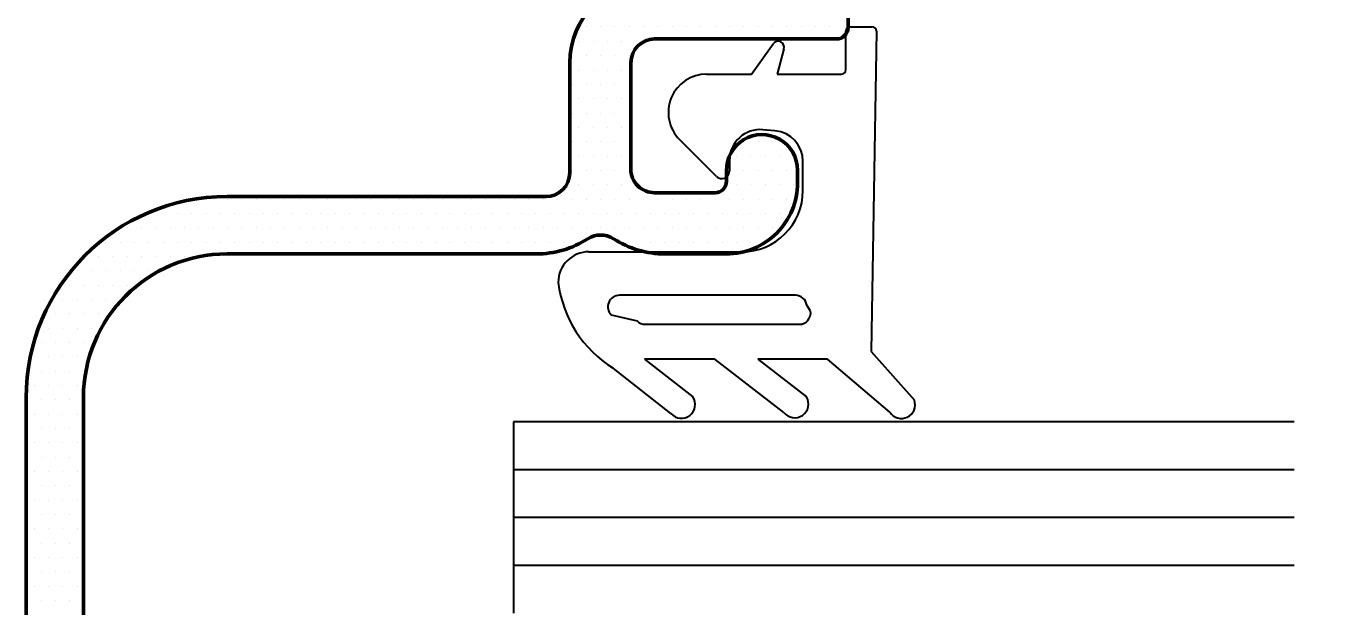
# Model space of a CAD drawing. Header units: inches. Extents: x 3.8 to 36.3, y 0.9 to 43.6.
# Drawn here: x 27.554 to 29.261, y 8.985 to 9.744 of the extents above; entities that cross this region are included whole.
import ezdxf

# ---------------------------------------------------------------- set-up
doc = ezdxf.new("R2010")
doc.units = ezdxf.units.IN
doc.header["$MEASUREMENT"] = 0
for name, color, linetype in [('R-ANNO-DIMS', 3, 'Continuous'), ('R-SWTS-DET1', 1, 'Continuous'), ('R-SWTS-PAT1', 5, 'Continuous')]:
    doc.layers.add(name, color=color, linetype=linetype)
doc.styles.add('SWTSTEXT', font='romans.shx')
doc.dimstyles.new('SWTSARCH', dxfattribs={"dimtxt": 0.25, "dimasz": 0.25, "dimexe": 0.179688, "dimexo": 0.0625, "dimgap": 0.125, "dimtad": 1, "dimtih": 1, "dimtoh": 1, "dimdec": 4, "dimzin": 4, "dimdsep": 46, "dimlunit": 4, "dimtxsty": 'SWTSTEXT', "dimcen": 0.1875, "dimdle": 0.179688, "dimclrd": 256, "dimclre": 256, "dimclrt": 256, "dimadec": 0, "dimazin": 1, "dimtfac": 1, "dimtdec": 4, "dimtofl": 0, "dimtmove": 0, "dimatfit": 3, "dimfxl": 0, "dimfrac": 2, "dimtolj": 1, "dimtzin": 4, "dimlwd": -1, "dimlwe": -1, "dimarcsym": 0})

# ---------------------------------------------------------------- blocks, each defined once
blk = doc.blocks.new('*D17')
at = {"layer": 'Defpoints', "color": 0}
for p in [(28.615, 11.9771), (30.3706, 11.9771), (28.615, 7.4771)]:
    blk.add_point(p, dxfattribs=at)
at = {"layer": 'R-ANNO-DIMS'}
for p, q in [((28.6775, 11.9771), (30.5503, 11.9771)), ((30.3706, 11.7271), (30.3706, 10.0425)), ((30.3706, 7.7271), (30.3706, 9.4116)), ((28.6775, 7.4771), (30.5503, 7.4771))]:
    blk.add_line(p, q, dxfattribs=at)
for points in [[(30.3289, 11.7271), (30.4122, 11.7271), (30.3706, 11.9771)], [(30.3289, 7.7271), (30.4122, 7.7271), (30.3706, 7.4771)]]:
    blk.add_solid(points, dxfattribs=at)
at = {"layer": 'R-ANNO-DIMS', "insert": (30.3706, 9.7271), "char_height": 0.25, "attachment_point": 5, "style": 'SWTSTEXT'}
blk.add_mtext('\\A1;4 1/2"', dxfattribs=at)

msp = doc.modelspace()

# ---------------------------------------------------------------- linework, layer by layer
at = {"layer": 'R-SWTS-DET1', "lineweight": 50}
for p, q in [((28.62901, 11.85066), (28.62901, 9.7423)), ((28.61401, 9.7273), (28.37601, 9.7273)), ((28.26501, 9.5523), (28.26501, 9.6963)), ((28.34501, 9.6963), (28.34501, 9.5573)), ((28.47011, 9.5413), (28.47011, 9.5546)), ((28.56301, 9.5558), (28.56301, 9.5393)), ((28.37601, 9.5263), (28.45511, 9.5263)), ((27.81701, 9.5213), (28.23401, 9.5213)), ((28.22121, 9.4463), (27.81701, 9.4463)), ((28.47001, 9.4463), (28.38971, 9.4463)), ((27.55401, 8.95055), (27.55401, 9.2583)), ((27.62901, 9.2583), (27.62901, 8.6613))]:
    msp.add_line(p, q, dxfattribs=at)
at = {"layer": 'R-SWTS-DET1'}
for p, q in [((28.62632, 9.6873), (28.62632, 9.7373)), ((28.63232, 9.7433), (28.66032, 9.7433)), ((28.66632, 9.7373), (28.6594, 9.31884)), ((28.50288, 9.6813), (28.53102, 9.72094)), ((28.54527, 9.71424), (28.53644, 9.6813)), ((28.44403, 9.6813), (28.50288, 9.6813)), ((28.53644, 9.6813), (28.62032, 9.6813)), ((28.53349, 9.6072), (28.51749, 9.6086)), ((28.45693, 9.54769), (28.40867, 9.59595)), ((28.47401, 9.56875), (28.47401, 9.55476)), ((28.57001, 9.52901), (28.57001, 9.56735)), ((28.29001, 9.44901), (28.49001, 9.44901)), ((28.6594, 9.31884), (28.6594, 9.31884)), ((28.6594, 9.31884), (28.71574, 9.25492)), ((28.45463, 9.30878), (28.36281, 9.30878)), ((28.36281, 9.30878), (28.42586, 9.25955)), ((28.54516, 9.2391), (28.45463, 9.30878)), ((28.60197, 9.30878), (28.51086, 9.30878)), ((28.51086, 9.30878), (28.57471, 9.25931)), ((28.68367, 9.23951), (28.60197, 9.30878)), ((28.39738, 9.23783), (28.32178, 9.29709)), ((28.19137, 9.22661), (28.19137, 8.97661)), ((29.21234, 9.22661), (28.19137, 9.22661)), ((29.21234, 9.16411), (28.19137, 9.16411)), ((29.21234, 9.10161), (28.19137, 9.10161)), ((29.21234, 9.03911), (28.19137, 9.03911))]:
    msp.add_line(p, q, dxfattribs=at)
at = {"layer": 'R-SWTS-DET1', "lineweight": 25}
for p, q in [((28.56024, 9.39215), (28.33001, 9.39215)), ((28.58004, 9.3714), (28.57509, 9.37932)), ((28.3194, 9.36655), (28.35332, 9.35862)), ((28.36392, 9.35423), (28.5652, 9.35423))]:
    msp.add_line(p, q, dxfattribs=at)
at = {"layer": 'R-SWTS-DET1', "lineweight": 50}
for centre, radius, start, end in [((28.37119, 9.69612), 0.10618, 90.09843, 179.90157), ((28.61401, 9.7423), 0.015, 270, 0), ((28.37608, 9.69623), 0.03107, 90.12822, 179.87178), ((28.51655, 9.55584), 0.04646, 359.94474, 181.53537), ((28.37591, 9.5572), 0.0309, 179.81241, 270.18759), ((28.23401, 9.5523), 0.031, 270.00008, 0), ((28.45511, 9.5413), 0.015, 270, 0), ((28.47014, 9.53916), 0.09287, 269.91784, 0.08216), ((27.81701, 9.2583), 0.263, 90.00002, 179.99998), ((28.22161, 9.5699), 0.1236, 269.81524, 302.88111), ((28.30546, 9.43992), 0.03108, 57.38741, 122.61259), ((28.38931, 9.5699), 0.1236, 237.11889, 270.18476), ((27.81701, 9.2583), 0.188, 90, 180)]:
    msp.add_arc(centre, radius, start, end, dxfattribs=at)
at = {"layer": 'R-SWTS-DET1'}
for centre, radius, start, end in [((28.63232, 9.7373), 0.006, 90, 180), ((28.66032, 9.7373), 0.006, 0, 90), ((28.53754, 9.71631), 0.008, 345, 144.62612), ((28.44403, 9.6313), 0.05, 90, 225), ((28.62032, 9.6873), 0.006, 270, 0), ((28.51401, 9.56875), 0.04, 85, 180), ((28.53001, 9.56735), 0.04, 360, 85), ((28.46401, 9.55476), 0.01, 225, 360), ((28.49001, 9.52901), 0.08, 270, 360), ((28.29001, 9.40901), 0.04, 90, 180), ((28.40324, 9.4283), 0.15445, 187.17693, 238.16455), ((28.41116, 9.24929), 0.01792, 219.73715, 34.91198), ((28.5594, 9.24999), 0.01792, 217.39772, 31.34331), ((28.69878, 9.24915), 0.01792, 212.543, 18.79118)]:
    msp.add_arc(centre, radius, start, end, dxfattribs=at)
at = {"layer": 'R-SWTS-DET1', "lineweight": 25}
for centre, start, end in [((28.33001, 9.37715), 90, 225), ((28.56024, 9.37715), 8.31643, 90), ((28.5652, 9.36923), 270, 8.31643), ((28.36392, 9.36923), 225, 270)]:
    msp.add_arc(centre, 0.015, start, end, dxfattribs=at)
at = {"layer": 'R-SWTS-PAT1'}
for p, q in [((28.28634, 9.74299), (28.28634, 9.74299)), ((28.30509, 9.74299), (28.30509, 9.74299)), ((28.32384, 9.74299), (28.32384, 9.74299)), ((28.34259, 9.74299), (28.34259, 9.74299)), ((28.36134, 9.74299), (28.36134, 9.74299)), ((28.38009, 9.74299), (28.38009, 9.74299)), ((28.39884, 9.74299), (28.39884, 9.74299)), ((28.41759, 9.74299), (28.41759, 9.74299)), ((28.43634, 9.74299), (28.43634, 9.74299)), ((28.45509, 9.74299), (28.45509, 9.74299)), ((28.47384, 9.74299), (28.47384, 9.74299)), ((28.49259, 9.74299), (28.49259, 9.74299)), ((28.51134, 9.74299), (28.51134, 9.74299)), ((28.53009, 9.74299), (28.53009, 9.74299)), ((28.54884, 9.74299), (28.54884, 9.74299)), ((28.56759, 9.74299), (28.56759, 9.74299)), ((28.58634, 9.74299), (28.58634, 9.74299)), ((28.60509, 9.74299), (28.60509, 9.74299)), ((28.62384, 9.74299), (28.62384, 9.74299)), ((28.27697, 9.72424), (28.27697, 9.72424)), ((28.29572, 9.72424), (28.29572, 9.72424)), ((28.31447, 9.72424), (28.31447, 9.72424)), ((28.33322, 9.72424), (28.33322, 9.72424)), ((28.35197, 9.72424), (28.35197, 9.72424)), ((28.26759, 9.70549), (28.26759, 9.70549)), ((28.28634, 9.70549), (28.28634, 9.70549)), ((28.30509, 9.70549), (28.30509, 9.70549)), ((28.32384, 9.70549), (28.32384, 9.70549)), ((28.34259, 9.70549), (28.34259, 9.70549)), ((28.27697, 9.68674), (28.27697, 9.68674)), ((28.29572, 9.68674), (28.29572, 9.68674)), ((28.31447, 9.68674), (28.31447, 9.68674)), ((28.33322, 9.68674), (28.33322, 9.68674)), ((28.26759, 9.66799), (28.26759, 9.66799)), ((28.28634, 9.66799), (28.28634, 9.66799)), ((28.30509, 9.66799), (28.30509, 9.66799)), ((28.32384, 9.66799), (28.32384, 9.66799)), ((28.34259, 9.66799), (28.34259, 9.66799)), ((28.27697, 9.64924), (28.27697, 9.64924)), ((28.29572, 9.64924), (28.29572, 9.64924)), ((28.31447, 9.64924), (28.31447, 9.64924)), ((28.33322, 9.64924), (28.33322, 9.64924)), ((28.26759, 9.63049), (28.26759, 9.63049)), ((28.28634, 9.63049), (28.28634, 9.63049)), ((28.30509, 9.63049), (28.30509, 9.63049)), ((28.32384, 9.63049), (28.32384, 9.63049)), ((28.34259, 9.63049), (28.34259, 9.63049)), ((28.27697, 9.61174), (28.27697, 9.61174)), ((28.29572, 9.61174), (28.29572, 9.61174)), ((28.31447, 9.61174), (28.31447, 9.61174)), ((28.33322, 9.61174), (28.33322, 9.61174)), ((28.26759, 9.59299), (28.26759, 9.59299)), ((28.28634, 9.59299), (28.28634, 9.59299)), ((28.30509, 9.59299), (28.30509, 9.59299)), ((28.32384, 9.59299), (28.32384, 9.59299)), ((28.34259, 9.59299), (28.34259, 9.59299)), ((28.49259, 9.59299), (28.49259, 9.59299)), ((28.51134, 9.59299), (28.51134, 9.59299)), ((28.53009, 9.59299), (28.53009, 9.59299)), ((28.27697, 9.57424), (28.27697, 9.57424)), ((28.29572, 9.57424), (28.29572, 9.57424)), ((28.31447, 9.57424), (28.31447, 9.57424)), ((28.33322, 9.57424), (28.33322, 9.57424)), ((28.48322, 9.57424), (28.48322, 9.57424)), ((28.50197, 9.57424), (28.50197, 9.57424)), ((28.52072, 9.57424), (28.52072, 9.57424)), ((28.53947, 9.57424), (28.53947, 9.57424)), ((28.55822, 9.57424), (28.55822, 9.57424)), ((28.26759, 9.55549), (28.26759, 9.55549)), ((28.28634, 9.55549), (28.28634, 9.55549)), ((28.30509, 9.55549), (28.30509, 9.55549)), ((28.32384, 9.55549), (28.32384, 9.55549)), ((28.34259, 9.55549), (28.34259, 9.55549)), ((28.47384, 9.55549), (28.47384, 9.55549)), ((28.49259, 9.55549), (28.49259, 9.55549)), ((28.51134, 9.55549), (28.51134, 9.55549)), ((28.53009, 9.55549), (28.53009, 9.55549)), ((28.54884, 9.55549), (28.54884, 9.55549)), ((28.27697, 9.53674), (28.27697, 9.53674)), ((28.29572, 9.53674), (28.29572, 9.53674)), ((28.31447, 9.53674), (28.31447, 9.53674)), ((28.33322, 9.53674), (28.33322, 9.53674)), ((28.35197, 9.53674), (28.35197, 9.53674)), ((28.48322, 9.53674), (28.48322, 9.53674)), ((28.50197, 9.53674), (28.50197, 9.53674)), ((28.52072, 9.53674), (28.52072, 9.53674)), ((28.53947, 9.53674), (28.53947, 9.53674)), ((28.55822, 9.53674), (28.55822, 9.53674)), ((27.78009, 9.51799), (27.78009, 9.51799)), ((27.79884, 9.51799), (27.79884, 9.51799)), ((27.81759, 9.51799), (27.81759, 9.51799)), ((27.83634, 9.51799), (27.83634, 9.51799)), ((27.85509, 9.51799), (27.85509, 9.51799)), ((27.87384, 9.51799), (27.87384, 9.51799)), ((27.89259, 9.51799), (27.89259, 9.51799)), ((27.91134, 9.51799), (27.91134, 9.51799)), ((27.93009, 9.51799), (27.93009, 9.51799)), ((27.94884, 9.51799), (27.94884, 9.51799)), ((27.96759, 9.51799), (27.96759, 9.51799)), ((27.98634, 9.51799), (27.98634, 9.51799)), ((28.00509, 9.51799), (28.00509, 9.51799)), ((28.02384, 9.51799), (28.02384, 9.51799)), ((28.04259, 9.51799), (28.04259, 9.51799)), ((28.06134, 9.51799), (28.06134, 9.51799)), ((28.08009, 9.51799), (28.08009, 9.51799)), ((28.09884, 9.51799), (28.09884, 9.51799)), ((28.11759, 9.51799), (28.11759, 9.51799)), ((28.13634, 9.51799), (28.13634, 9.51799)), ((28.15509, 9.51799), (28.15509, 9.51799)), ((28.17384, 9.51799), (28.17384, 9.51799)), ((28.19259, 9.51799), (28.19259, 9.51799)), ((28.21134, 9.51799), (28.21134, 9.51799)), ((28.23009, 9.51799), (28.23009, 9.51799)), ((28.24884, 9.51799), (28.24884, 9.51799)), ((28.26759, 9.51799), (28.26759, 9.51799)), ((28.28634, 9.51799), (28.28634, 9.51799)), ((28.30509, 9.51799), (28.30509, 9.51799)), ((28.32384, 9.51799), (28.32384, 9.51799)), ((28.34259, 9.51799), (28.34259, 9.51799)), ((28.36134, 9.51799), (28.36134, 9.51799)), ((28.38009, 9.51799), (28.38009, 9.51799)), ((28.39884, 9.51799), (28.39884, 9.51799)), ((28.41759, 9.51799), (28.41759, 9.51799)), ((28.43634, 9.51799), (28.43634, 9.51799)), ((28.45509, 9.51799), (28.45509, 9.51799)), ((28.47384, 9.51799), (28.47384, 9.51799)), ((28.49259, 9.51799), (28.49259, 9.51799)), ((28.51134, 9.51799), (28.51134, 9.51799)), ((28.53009, 9.51799), (28.53009, 9.51799)), ((28.54884, 9.51799), (28.54884, 9.51799)), ((27.71447, 9.49924), (27.71447, 9.49924)), ((27.73322, 9.49924), (27.73322, 9.49924)), ((27.75197, 9.49924), (27.75197, 9.49924)), ((27.77072, 9.49924), (27.77072, 9.49924)), ((27.78947, 9.49924), (27.78947, 9.49924)), ((27.80822, 9.49924), (27.80822, 9.49924)), ((27.82697, 9.49924), (27.82697, 9.49924)), ((27.84572, 9.49924), (27.84572, 9.49924)), ((27.86447, 9.49924), (27.86447, 9.49924)), ((27.88322, 9.49924), (27.88322, 9.49924)), ((27.90197, 9.49924), (27.90197, 9.49924)), ((27.92072, 9.49924), (27.92072, 9.49924)), ((27.93947, 9.49924), (27.93947, 9.49924)), ((27.95822, 9.49924), (27.95822, 9.49924)), ((27.97697, 9.49924), (27.97697, 9.49924)), ((27.99572, 9.49924), (27.99572, 9.49924)), ((28.01447, 9.49924), (28.01447, 9.49924)), ((28.03322, 9.49924), (28.03322, 9.49924)), ((28.05197, 9.49924), (28.05197, 9.49924)), ((28.07072, 9.49924), (28.07072, 9.49924)), ((28.08947, 9.49924), (28.08947, 9.49924)), ((28.10822, 9.49924), (28.10822, 9.49924)), ((28.12697, 9.49924), (28.12697, 9.49924)), ((28.14572, 9.49924), (28.14572, 9.49924)), ((28.16447, 9.49924), (28.16447, 9.49924)), ((28.18322, 9.49924), (28.18322, 9.49924)), ((28.20197, 9.49924), (28.20197, 9.49924)), ((28.22072, 9.49924), (28.22072, 9.49924)), ((28.23947, 9.49924), (28.23947, 9.49924)), ((28.25822, 9.49924), (28.25822, 9.49924)), ((28.27697, 9.49924), (28.27697, 9.49924)), ((28.29572, 9.49924), (28.29572, 9.49924)), ((28.31447, 9.49924), (28.31447, 9.49924)), ((28.33322, 9.49924), (28.33322, 9.49924)), ((28.35197, 9.49924), (28.35197, 9.49924)), ((28.37072, 9.49924), (28.37072, 9.49924)), ((28.38947, 9.49924), (28.38947, 9.49924)), ((28.40822, 9.49924), (28.40822, 9.49924)), ((28.42697, 9.49924), (28.42697, 9.49924)), ((28.44572, 9.49924), (28.44572, 9.49924)), ((28.46447, 9.49924), (28.46447, 9.49924)), ((28.48322, 9.49924), (28.48322, 9.49924)), ((28.50197, 9.49924), (28.50197, 9.49924)), ((28.52072, 9.49924), (28.52072, 9.49924)), ((28.53947, 9.49924), (28.53947, 9.49924)), ((27.68634, 9.48049), (27.68634, 9.48049)), ((27.70509, 9.48049), (27.70509, 9.48049)), ((27.72384, 9.48049), (27.72384, 9.48049)), ((27.74259, 9.48049), (27.74259, 9.48049)), ((27.76134, 9.48049), (27.76134, 9.48049)), ((27.78009, 9.48049), (27.78009, 9.48049)), ((27.79884, 9.48049), (27.79884, 9.48049)), ((27.81759, 9.48049), (27.81759, 9.48049)), ((27.83634, 9.48049), (27.83634, 9.48049)), ((27.85509, 9.48049), (27.85509, 9.48049)), ((27.87384, 9.48049), (27.87384, 9.48049)), ((27.89259, 9.48049), (27.89259, 9.48049)), ((27.91134, 9.48049), (27.91134, 9.48049)), ((27.93009, 9.48049), (27.93009, 9.48049)), ((27.94884, 9.48049), (27.94884, 9.48049)), ((27.96759, 9.48049), (27.96759, 9.48049)), ((27.98634, 9.48049), (27.98634, 9.48049)), ((28.00509, 9.48049), (28.00509, 9.48049)), ((28.02384, 9.48049), (28.02384, 9.48049)), ((28.04259, 9.48049), (28.04259, 9.48049)), ((28.06134, 9.48049), (28.06134, 9.48049)), ((28.08009, 9.48049), (28.08009, 9.48049)), ((28.09884, 9.48049), (28.09884, 9.48049)), ((28.11759, 9.48049), (28.11759, 9.48049)), ((28.13634, 9.48049), (28.13634, 9.48049)), ((28.15509, 9.48049), (28.15509, 9.48049)), ((28.17384, 9.48049), (28.17384, 9.48049)), ((28.19259, 9.48049), (28.19259, 9.48049)), ((28.21134, 9.48049), (28.21134, 9.48049)), ((28.23009, 9.48049), (28.23009, 9.48049)), ((28.24884, 9.48049), (28.24884, 9.48049)), ((28.26759, 9.48049), (28.26759, 9.48049)), ((28.28634, 9.48049), (28.28634, 9.48049)), ((28.30509, 9.48049), (28.30509, 9.48049)), ((28.32384, 9.48049), (28.32384, 9.48049)), ((28.34259, 9.48049), (28.34259, 9.48049)), ((28.36134, 9.48049), (28.36134, 9.48049)), ((28.38009, 9.48049), (28.38009, 9.48049)), ((28.39884, 9.48049), (28.39884, 9.48049)), ((28.41759, 9.48049), (28.41759, 9.48049)), ((28.43634, 9.48049), (28.43634, 9.48049)), ((28.45509, 9.48049), (28.45509, 9.48049)), ((28.47384, 9.48049), (28.47384, 9.48049)), ((28.49259, 9.48049), (28.49259, 9.48049)), ((28.51134, 9.48049), (28.51134, 9.48049)), ((28.53009, 9.48049), (28.53009, 9.48049)), ((27.65822, 9.46174), (27.65822, 9.46174)), ((27.67697, 9.46174), (27.67697, 9.46174)), ((27.69572, 9.46174), (27.69572, 9.46174)), ((27.71447, 9.46174), (27.71447, 9.46174)), ((27.73322, 9.46174), (27.73322, 9.46174)), ((27.75197, 9.46174), (27.75197, 9.46174)), ((27.77072, 9.46174), (27.77072, 9.46174)), ((27.78947, 9.46174), (27.78947, 9.46174)), ((27.80822, 9.46174), (27.80822, 9.46174)), ((27.82697, 9.46174), (27.82697, 9.46174)), ((27.84572, 9.46174), (27.84572, 9.46174)), ((27.86447, 9.46174), (27.86447, 9.46174)), ((27.88322, 9.46174), (27.88322, 9.46174)), ((27.90197, 9.46174), (27.90197, 9.46174)), ((27.92072, 9.46174), (27.92072, 9.46174)), ((27.93947, 9.46174), (27.93947, 9.46174)), ((27.95822, 9.46174), (27.95822, 9.46174)), ((27.97697, 9.46174), (27.97697, 9.46174)), ((27.99572, 9.46174), (27.99572, 9.46174)), ((28.01447, 9.46174), (28.01447, 9.46174)), ((28.03322, 9.46174), (28.03322, 9.46174)), ((28.05197, 9.46174), (28.05197, 9.46174)), ((28.07072, 9.46174), (28.07072, 9.46174)), ((28.08947, 9.46174), (28.08947, 9.46174)), ((28.10822, 9.46174), (28.10822, 9.46174)), ((28.12697, 9.46174), (28.12697, 9.46174)), ((28.14572, 9.46174), (28.14572, 9.46174)), ((28.16447, 9.46174), (28.16447, 9.46174)), ((28.18322, 9.46174), (28.18322, 9.46174)), ((28.20197, 9.46174), (28.20197, 9.46174)), ((28.22072, 9.46174), (28.22072, 9.46174)), ((28.23947, 9.46174), (28.23947, 9.46174)), ((28.25822, 9.46174), (28.25822, 9.46174)), ((28.27697, 9.46174), (28.27697, 9.46174)), ((28.33322, 9.46174), (28.33322, 9.46174)), ((28.35197, 9.46174), (28.35197, 9.46174)), ((28.37072, 9.46174), (28.37072, 9.46174)), ((28.38947, 9.46174), (28.38947, 9.46174)), ((28.40822, 9.46174), (28.40822, 9.46174)), ((28.42697, 9.46174), (28.42697, 9.46174)), ((28.44572, 9.46174), (28.44572, 9.46174)), ((28.46447, 9.46174), (28.46447, 9.46174)), ((28.48322, 9.46174), (28.48322, 9.46174)), ((28.50197, 9.46174), (28.50197, 9.46174)), ((28.52072, 9.46174), (28.52072, 9.46174)), ((27.63009, 9.44299), (27.63009, 9.44299)), ((27.64884, 9.44299), (27.64884, 9.44299)), ((27.66759, 9.44299), (27.66759, 9.44299)), ((27.68634, 9.44299), (27.68634, 9.44299)), ((27.70509, 9.44299), (27.70509, 9.44299)), ((27.72384, 9.44299), (27.72384, 9.44299)), ((27.74259, 9.44299), (27.74259, 9.44299)), ((27.76134, 9.44299), (27.76134, 9.44299)), ((27.78009, 9.44299), (27.78009, 9.44299)), ((27.62072, 9.42424), (27.62072, 9.42424)), ((27.63947, 9.42424), (27.63947, 9.42424)), ((27.65822, 9.42424), (27.65822, 9.42424)), ((27.67697, 9.42424), (27.67697, 9.42424)), ((27.69572, 9.42424), (27.69572, 9.42424)), ((27.71447, 9.42424), (27.71447, 9.42424)), ((27.61134, 9.40549), (27.61134, 9.40549)), ((27.63009, 9.40549), (27.63009, 9.40549)), ((27.64884, 9.40549), (27.64884, 9.40549)), ((27.66759, 9.40549), (27.66759, 9.40549)), ((27.68634, 9.40549), (27.68634, 9.40549)), ((27.60197, 9.38674), (27.60197, 9.38674)), ((27.62072, 9.38674), (27.62072, 9.38674)), ((27.63947, 9.38674), (27.63947, 9.38674)), ((27.65822, 9.38674), (27.65822, 9.38674)), ((27.67697, 9.38674), (27.67697, 9.38674)), ((27.59259, 9.36799), (27.59259, 9.36799)), ((27.61134, 9.36799), (27.61134, 9.36799)), ((27.63009, 9.36799), (27.63009, 9.36799)), ((27.64884, 9.36799), (27.64884, 9.36799)), ((27.58322, 9.34924), (27.58322, 9.34924)), ((27.60197, 9.34924), (27.60197, 9.34924)), ((27.62072, 9.34924), (27.62072, 9.34924)), ((27.63947, 9.34924), (27.63947, 9.34924)), ((27.57384, 9.33049), (27.57384, 9.33049)), ((27.59259, 9.33049), (27.59259, 9.33049)), ((27.61134, 9.33049), (27.61134, 9.33049)), ((27.63009, 9.33049), (27.63009, 9.33049)), ((27.56447, 9.31174), (27.56447, 9.31174)), ((27.58322, 9.31174), (27.58322, 9.31174)), ((27.60197, 9.31174), (27.60197, 9.31174)), ((27.62072, 9.31174), (27.62072, 9.31174)), ((27.57384, 9.29299), (27.57384, 9.29299)), ((27.59259, 9.29299), (27.59259, 9.29299)), ((27.61134, 9.29299), (27.61134, 9.29299)), ((27.63009, 9.29299), (27.63009, 9.29299)), ((27.56447, 9.27424), (27.56447, 9.27424)), ((27.58322, 9.27424), (27.58322, 9.27424)), ((27.60197, 9.27424), (27.60197, 9.27424)), ((27.62072, 9.27424), (27.62072, 9.27424)), ((27.55509, 9.25549), (27.55509, 9.25549)), ((27.57384, 9.25549), (27.57384, 9.25549)), ((27.59259, 9.25549), (27.59259, 9.25549)), ((27.61134, 9.25549), (27.61134, 9.25549)), ((27.56447, 9.23674), (27.56447, 9.23674)), ((27.58322, 9.23674), (27.58322, 9.23674)), ((27.60197, 9.23674), (27.60197, 9.23674)), ((27.62072, 9.23674), (27.62072, 9.23674)), ((27.55509, 9.21799), (27.55509, 9.21799)), ((27.57384, 9.21799), (27.57384, 9.21799)), ((27.59259, 9.21799), (27.59259, 9.21799)), ((27.61134, 9.21799), (27.61134, 9.21799)), ((27.56447, 9.19924), (27.56447, 9.19924)), ((27.58322, 9.19924), (27.58322, 9.19924)), ((27.60197, 9.19924), (27.60197, 9.19924)), ((27.62072, 9.19924), (27.62072, 9.19924)), ((27.55509, 9.18049), (27.55509, 9.18049)), ((27.57384, 9.18049), (27.57384, 9.18049)), ((27.59259, 9.18049), (27.59259, 9.18049)), ((27.61134, 9.18049), (27.61134, 9.18049)), ((27.56447, 9.16174), (27.56447, 9.16174)), ((27.58322, 9.16174), (27.58322, 9.16174)), ((27.60197, 9.16174), (27.60197, 9.16174)), ((27.62072, 9.16174), (27.62072, 9.16174)), ((27.55509, 9.14299), (27.55509, 9.14299)), ((27.57384, 9.14299), (27.57384, 9.14299)), ((27.59259, 9.14299), (27.59259, 9.14299)), ((27.61134, 9.14299), (27.61134, 9.14299)), ((27.56447, 9.12424), (27.56447, 9.12424)), ((27.58322, 9.12424), (27.58322, 9.12424)), ((27.60197, 9.12424), (27.60197, 9.12424)), ((27.62072, 9.12424), (27.62072, 9.12424)), ((27.55509, 9.10549), (27.55509, 9.10549)), ((27.57384, 9.10549), (27.57384, 9.10549)), ((27.59259, 9.10549), (27.59259, 9.10549)), ((27.61134, 9.10549), (27.61134, 9.10549)), ((27.56447, 9.08674), (27.56447, 9.08674)), ((27.58322, 9.08674), (27.58322, 9.08674)), ((27.60197, 9.08674), (27.60197, 9.08674)), ((27.62072, 9.08674), (27.62072, 9.08674)), ((27.55509, 9.06799), (27.55509, 9.06799)), ((27.57384, 9.06799), (27.57384, 9.06799)), ((27.59259, 9.06799), (27.59259, 9.06799)), ((27.61134, 9.06799), (27.61134, 9.06799)), ((27.56447, 9.04924), (27.56447, 9.04924)), ((27.58322, 9.04924), (27.58322, 9.04924)), ((27.60197, 9.04924), (27.60197, 9.04924)), ((27.62072, 9.04924), (27.62072, 9.04924)), ((27.55509, 9.03049), (27.55509, 9.03049)), ((27.57384, 9.03049), (27.57384, 9.03049)), ((27.59259, 9.03049), (27.59259, 9.03049)), ((27.61134, 9.03049), (27.61134, 9.03049)), ((27.56447, 9.01174), (27.56447, 9.01174)), ((27.58322, 9.01174), (27.58322, 9.01174)), ((27.60197, 9.01174), (27.60197, 9.01174)), ((27.62072, 9.01174), (27.62072, 9.01174)), ((27.55509, 8.99299), (27.55509, 8.99299)), ((27.57384, 8.99299), (27.57384, 8.99299)), ((27.59259, 8.99299), (27.59259, 8.99299)), ((27.61134, 8.99299), (27.61134, 8.99299))]:
    msp.add_line(p, q, dxfattribs=at)

# ---------------------------------------------------------------- dimensions: what is measured, and where the dimension line sits
at = {"layer": 'R-ANNO-DIMS'}
dim = msp.add_linear_dim(base=(30.37058, 11.97707), p1=(28.61501, 7.47707), p2=(28.61501, 11.97707), angle=90, dimstyle='SWTSARCH', dxfattribs=at)
dim.commit()
dim.dimension.update_dxf_attribs({"geometry": '*D17', "text_midpoint": (30.37058, 9.72707)})

doc.saveas('drawing.dxf')
